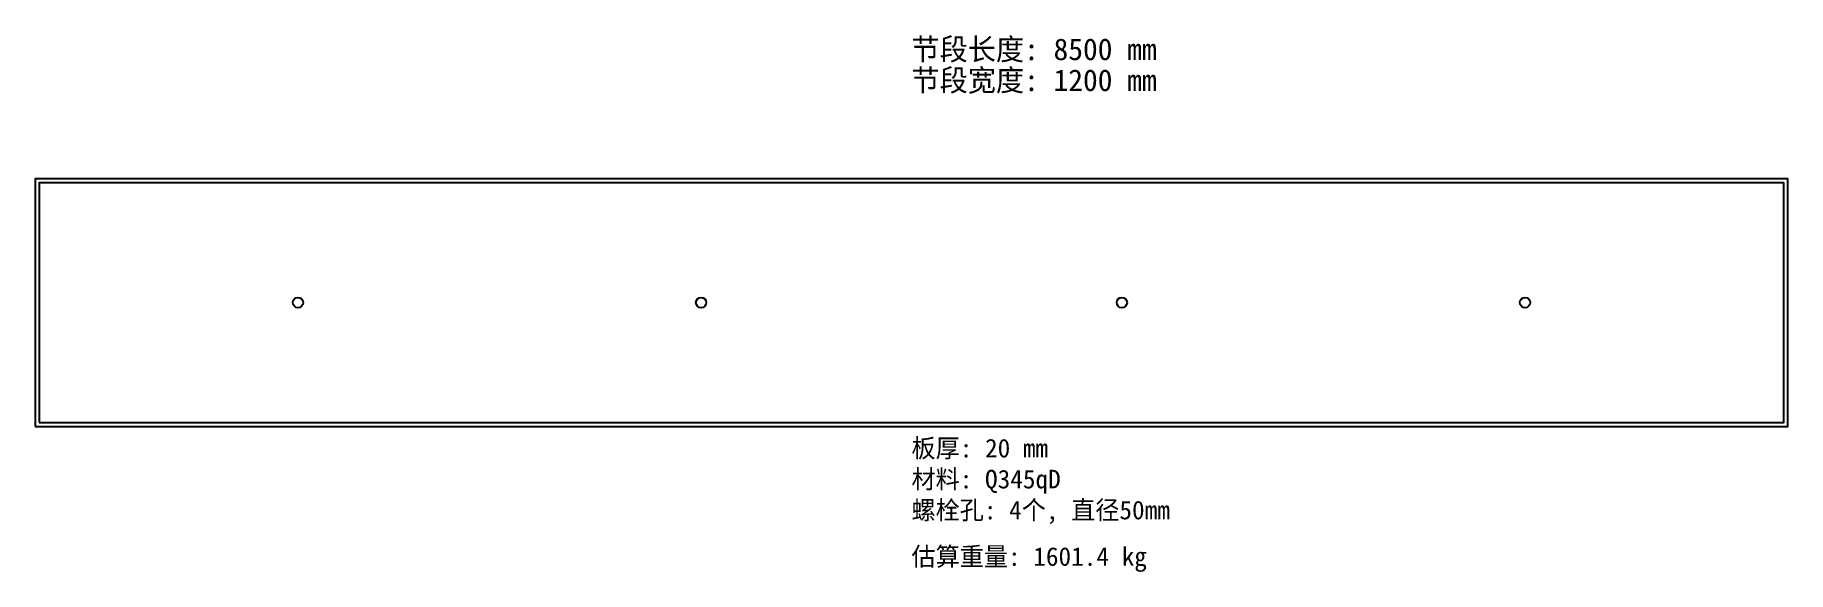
# Model space of a CAD drawing. Header units: millimetres. Extents: x 0 to 8500, y -705 to 1896.
import ezdxf

# ---------------------------------------------------------------- set-up
doc = ezdxf.new("R2010")
doc.units = ezdxf.units.MM
doc.layers.add('轮廓线', color=7, linetype='Continuous')

msp = doc.modelspace()

# ---------------------------------------------------------------- linework, layer by layer
at = {"layer": '轮廓线'}
for points in [[(0, 0), (8500, 0), (8500, 1200), (0, 1200), (0, 0)], [(20, 20), (8480, 20), (8480, 1180), (20, 1180), (20, 20)]]:
    msp.add_lwpolyline(points, close=True, dxfattribs=at)
for centre in [(1275, 600), (3230, 600), (5270, 600), (7225, 600)]:
    msp.add_circle(centre, 25, dxfattribs=at)

# ---------------------------------------------------------------- texts
for s, height, p in [('节段长度: 8500 mm', 105, (4250, 1775)), ('节段宽度: 1200 mm', 105, (4250, 1625)), ('板厚: 20 mm', 90, (4250, -150)), ('材料: Q345qD', 90, (4250, -300)), ('螺栓孔: 4个, 直径50mm', 90, (4250, -450)), ('估算重量: 1601.4 kg', 90, (4250, -675))]:
    msp.add_text(s, height=height).set_placement(p)

doc.saveas('drawing.dxf')
